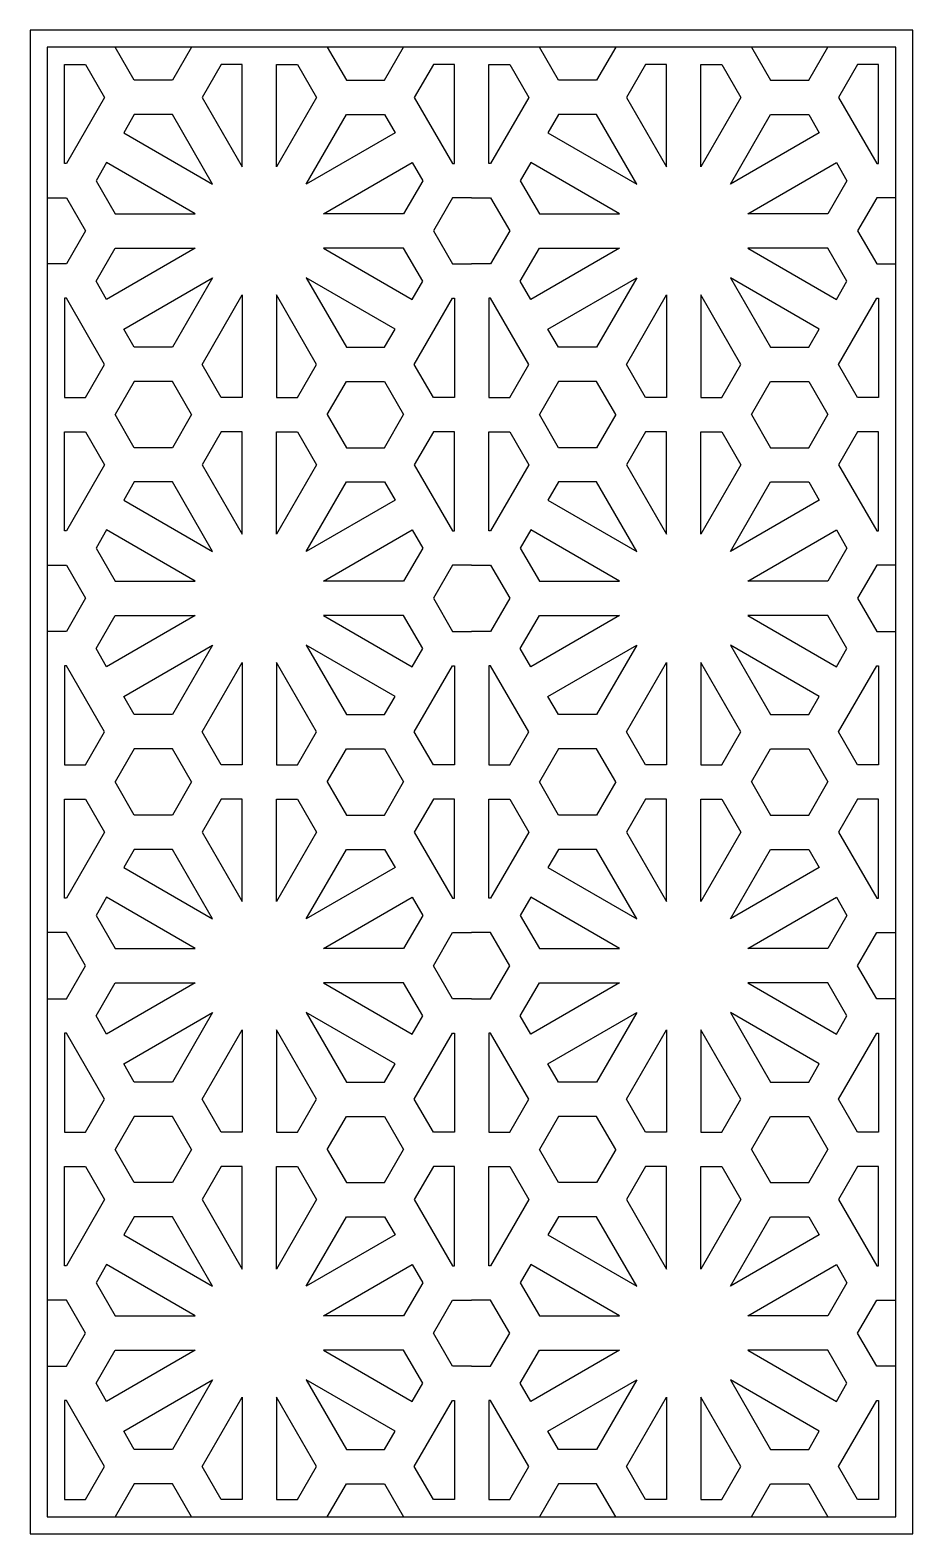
# Model space of a CAD drawing. Extents: x 121 to 378, y 116 to 554.
import ezdxf

# ---------------------------------------------------------------- set-up
doc = ezdxf.new("R2010")
doc.units = 0
doc.layers.add('LAYER_01', color=7, linetype='CONTINUOUS')

msp = doc.modelspace()

# ---------------------------------------------------------------- linework, layer by layer
at = {"layer": 'LAYER_01'}
for points in [[(120.75, 115.71), (377.95, 115.71), (377.95, 553.88), (120.75, 553.88)], [(125.75, 120.71), (372.95, 120.71), (372.95, 548.88), (125.75, 548.88)], [(131.31, 514.99), (130.75, 514.99), (130.75, 543.88), (136.87, 543.88), (142.43, 534.25)], [(170.87, 534.25), (182.55, 514.02), (182.55, 543.88), (176.42, 543.88)], [(204.23, 534.25), (192.55, 514.02), (192.55, 543.88), (198.67, 543.88)], [(243.79, 514.99), (244.35, 514.99), (244.35, 543.88), (238.23, 543.88), (232.67, 534.25)], [(254.91, 514.99), (254.35, 514.99), (254.35, 543.88), (260.47, 543.88), (266.03, 534.25)], [(294.47, 534.25), (306.15, 514.02), (306.15, 543.88), (300.03, 543.88)], [(327.83, 534.25), (316.15, 514.02), (316.15, 543.88), (322.27, 543.88)], [(367.39, 514.99), (367.95, 514.99), (367.95, 543.88), (361.83, 543.88), (356.27, 534.25)], [(162.21, 529.25), (151.09, 529.25), (148.03, 523.95), (173.89, 509.02)], [(212.89, 529.25), (224.01, 529.25), (227.07, 523.95), (201.21, 509.02)], [(285.81, 529.25), (274.69, 529.25), (271.63, 523.95), (297.49, 509.02)], [(336.49, 529.25), (347.61, 529.25), (350.67, 523.95), (324.81, 509.02)], [(145.52, 500.36), (168.89, 500.36), (143.03, 515.29), (139.97, 509.99)], [(229.57, 500.36), (206.21, 500.36), (232.07, 515.29), (235.13, 509.99)], [(269.13, 500.36), (292.49, 500.36), (266.63, 515.29), (263.57, 509.99)], [(353.17, 500.36), (329.81, 500.36), (355.67, 515.29), (358.73, 509.99)], [(145.52, 490.36), (168.89, 490.36), (143.03, 475.43), (139.97, 480.73)], [(229.57, 490.36), (206.21, 490.36), (232.07, 475.43), (235.13, 480.73)], [(269.13, 490.36), (292.49, 490.36), (266.63, 475.43), (263.57, 480.73)], [(353.17, 490.36), (329.81, 490.36), (355.67, 475.43), (358.73, 480.73)], [(162.21, 461.47), (151.09, 461.47), (148.03, 466.77), (173.89, 481.7)], [(212.89, 461.47), (224.01, 461.47), (227.07, 466.77), (201.21, 481.7)], [(285.81, 461.47), (274.69, 461.47), (271.63, 466.77), (297.49, 481.7)], [(336.49, 461.47), (347.61, 461.47), (350.67, 466.77), (324.81, 481.7)], [(131.31, 475.73), (130.75, 475.73), (130.75, 446.84), (136.87, 446.84), (142.43, 456.47)], [(170.87, 456.47), (182.55, 476.7), (182.55, 446.84), (176.42, 446.84)], [(204.23, 456.47), (192.55, 476.7), (192.55, 446.84), (198.67, 446.84)], [(243.79, 475.73), (244.35, 475.73), (244.35, 446.84), (238.23, 446.84), (232.67, 456.47)], [(254.91, 475.73), (254.35, 475.73), (254.35, 446.84), (260.47, 446.84), (266.03, 456.47)], [(294.47, 456.47), (306.15, 476.7), (306.15, 446.84), (300.03, 446.84)], [(327.83, 456.47), (316.15, 476.7), (316.15, 446.84), (322.27, 446.84)], [(367.39, 475.73), (367.95, 475.73), (367.95, 446.84), (361.83, 446.84), (356.27, 456.47)], [(131.31, 407.95), (130.75, 407.95), (130.75, 436.84), (136.87, 436.84), (142.43, 427.21)], [(170.87, 427.21), (182.55, 406.98), (182.55, 436.84), (176.42, 436.84)], [(204.23, 427.21), (192.55, 406.98), (192.55, 436.84), (198.67, 436.84)], [(243.79, 407.95), (244.35, 407.95), (244.35, 436.84), (238.23, 436.84), (232.67, 427.21)], [(254.91, 407.95), (254.35, 407.95), (254.35, 436.84), (260.47, 436.84), (266.03, 427.21)], [(294.47, 427.21), (306.15, 406.98), (306.15, 436.84), (300.03, 436.84)], [(327.83, 427.21), (316.15, 406.98), (316.15, 436.84), (322.27, 436.84)], [(367.39, 407.95), (367.95, 407.95), (367.95, 436.84), (361.83, 436.84), (356.27, 427.21)], [(162.21, 422.21), (151.09, 422.21), (148.03, 416.91), (173.89, 401.98)], [(212.89, 422.21), (224.01, 422.21), (227.07, 416.91), (201.21, 401.98)], [(285.81, 422.21), (274.69, 422.21), (271.63, 416.91), (297.49, 401.98)], [(336.49, 422.21), (347.61, 422.21), (350.67, 416.91), (324.81, 401.98)], [(145.52, 393.32), (168.89, 393.32), (143.03, 408.25), (139.97, 402.95)], [(229.57, 393.32), (206.21, 393.32), (232.07, 408.25), (235.13, 402.95)], [(269.13, 393.32), (292.49, 393.32), (266.63, 408.25), (263.57, 402.95)], [(353.17, 393.32), (329.81, 393.32), (355.67, 408.25), (358.73, 402.95)], [(145.52, 383.32), (168.89, 383.32), (143.03, 368.39), (139.97, 373.69)], [(229.57, 383.32), (206.21, 383.32), (232.07, 368.39), (235.13, 373.69)], [(269.13, 383.32), (292.49, 383.32), (266.63, 368.39), (263.57, 373.69)], [(353.17, 383.32), (329.81, 383.32), (355.67, 368.39), (358.73, 373.69)], [(162.21, 354.43), (151.09, 354.43), (148.03, 359.73), (173.89, 374.66)], [(212.89, 354.43), (224.01, 354.43), (227.07, 359.73), (201.21, 374.66)], [(285.81, 354.43), (274.69, 354.43), (271.63, 359.73), (297.49, 374.66)], [(336.49, 354.43), (347.61, 354.43), (350.67, 359.73), (324.81, 374.66)], [(131.31, 368.69), (130.75, 368.69), (130.75, 339.8), (136.87, 339.8), (142.43, 349.43)], [(170.87, 349.43), (182.55, 369.66), (182.55, 339.8), (176.42, 339.8)], [(204.23, 349.43), (192.55, 369.66), (192.55, 339.8), (198.67, 339.8)], [(243.79, 368.69), (244.35, 368.69), (244.35, 339.8), (238.23, 339.8), (232.67, 349.43)], [(254.91, 368.69), (254.35, 368.69), (254.35, 339.8), (260.47, 339.8), (266.03, 349.43)], [(294.47, 349.43), (306.15, 369.66), (306.15, 339.8), (300.03, 339.8)], [(327.83, 349.43), (316.15, 369.66), (316.15, 339.8), (322.27, 339.8)], [(367.39, 368.69), (367.95, 368.69), (367.95, 339.8), (361.83, 339.8), (356.27, 349.43)], [(131.31, 300.91), (130.75, 300.91), (130.75, 329.8), (136.87, 329.8), (142.43, 320.17)], [(170.87, 320.17), (182.55, 299.94), (182.55, 329.8), (176.42, 329.8)], [(204.23, 320.17), (192.55, 299.94), (192.55, 329.8), (198.67, 329.8)], [(243.79, 300.91), (244.35, 300.91), (244.35, 329.8), (238.23, 329.8), (232.67, 320.17)], [(254.91, 300.91), (254.35, 300.91), (254.35, 329.8), (260.47, 329.8), (266.03, 320.17)], [(294.47, 320.17), (306.15, 299.94), (306.15, 329.8), (300.03, 329.8)], [(327.83, 320.17), (316.15, 299.94), (316.15, 329.8), (322.27, 329.8)], [(367.39, 300.91), (367.95, 300.91), (367.95, 329.8), (361.83, 329.8), (356.27, 320.17)], [(162.21, 315.17), (151.09, 315.17), (148.03, 309.87), (173.89, 294.94)], [(212.89, 315.17), (224.01, 315.17), (227.07, 309.87), (201.21, 294.94)], [(285.81, 315.17), (274.69, 315.17), (271.63, 309.87), (297.49, 294.94)], [(336.49, 315.17), (347.61, 315.17), (350.67, 309.87), (324.81, 294.94)], [(145.52, 286.28), (168.89, 286.28), (143.03, 301.21), (139.97, 295.91)], [(229.57, 286.28), (206.21, 286.28), (232.07, 301.21), (235.13, 295.91)], [(269.13, 286.28), (292.49, 286.28), (266.63, 301.21), (263.57, 295.91)], [(353.17, 286.28), (329.81, 286.28), (355.67, 301.21), (358.73, 295.91)], [(145.52, 276.28), (168.89, 276.28), (143.03, 261.35), (139.97, 266.65)], [(229.57, 276.28), (206.21, 276.28), (232.07, 261.35), (235.13, 266.65)], [(269.13, 276.28), (292.49, 276.28), (266.63, 261.35), (263.57, 266.65)], [(353.17, 276.28), (329.81, 276.28), (355.67, 261.35), (358.73, 266.65)], [(162.21, 247.38), (151.09, 247.38), (148.03, 252.69), (173.89, 267.62)], [(212.89, 247.38), (224.01, 247.38), (227.07, 252.69), (201.21, 267.62)], [(285.81, 247.38), (274.69, 247.38), (271.63, 252.69), (297.49, 267.62)], [(336.49, 247.38), (347.61, 247.38), (350.67, 252.69), (324.81, 267.62)], [(131.31, 261.65), (130.75, 261.65), (130.75, 232.76), (136.87, 232.76), (142.43, 242.38)], [(170.87, 242.38), (182.55, 262.62), (182.55, 232.76), (176.42, 232.76)], [(204.23, 242.38), (192.55, 262.62), (192.55, 232.76), (198.67, 232.76)], [(243.79, 261.65), (244.35, 261.65), (244.35, 232.76), (238.23, 232.76), (232.67, 242.38)], [(254.91, 261.65), (254.35, 261.65), (254.35, 232.76), (260.47, 232.76), (266.03, 242.38)], [(294.47, 242.38), (306.15, 262.62), (306.15, 232.76), (300.03, 232.76)], [(327.83, 242.38), (316.15, 262.62), (316.15, 232.76), (322.27, 232.76)], [(367.39, 261.65), (367.95, 261.65), (367.95, 232.76), (361.83, 232.76), (356.27, 242.38)], [(131.31, 193.86), (130.75, 193.86), (130.75, 222.76), (136.87, 222.76), (142.43, 213.13)], [(170.87, 213.13), (182.55, 192.9), (182.55, 222.76), (176.42, 222.76)], [(204.23, 213.13), (192.55, 192.9), (192.55, 222.76), (198.67, 222.76)], [(243.79, 193.86), (244.35, 193.86), (244.35, 222.76), (238.23, 222.76), (232.67, 213.13)], [(254.91, 193.86), (254.35, 193.86), (254.35, 222.76), (260.47, 222.76), (266.03, 213.13)], [(294.47, 213.13), (306.15, 192.9), (306.15, 222.76), (300.03, 222.76)], [(327.83, 213.13), (316.15, 192.9), (316.15, 222.76), (322.27, 222.76)], [(367.39, 193.86), (367.95, 193.86), (367.95, 222.76), (361.83, 222.76), (356.27, 213.13)], [(162.21, 208.13), (151.09, 208.13), (148.03, 202.83), (173.89, 187.9)], [(212.89, 208.13), (224.01, 208.13), (227.07, 202.83), (201.21, 187.9)], [(285.81, 208.13), (274.69, 208.13), (271.63, 202.83), (297.49, 187.9)], [(336.49, 208.13), (347.61, 208.13), (350.67, 202.83), (324.81, 187.9)], [(145.52, 179.24), (168.89, 179.24), (143.03, 194.17), (139.97, 188.86)], [(229.57, 179.24), (206.21, 179.24), (232.07, 194.17), (235.13, 188.86)], [(269.13, 179.24), (292.49, 179.24), (266.63, 194.17), (263.57, 188.86)], [(353.17, 179.24), (329.81, 179.24), (355.67, 194.17), (358.73, 188.86)], [(145.52, 169.24), (168.89, 169.24), (143.03, 154.3), (139.97, 159.61)], [(229.57, 169.24), (206.21, 169.24), (232.07, 154.3), (235.13, 159.61)], [(269.13, 169.24), (292.49, 169.24), (266.63, 154.3), (263.57, 159.61)], [(353.17, 169.24), (329.81, 169.24), (355.67, 154.3), (358.73, 159.61)], [(162.21, 140.34), (151.09, 140.34), (148.03, 145.64), (173.89, 160.57)], [(212.89, 140.34), (224.01, 140.34), (227.07, 145.64), (201.21, 160.57)], [(285.81, 140.34), (274.69, 140.34), (271.63, 145.64), (297.49, 160.57)], [(336.49, 140.34), (347.61, 140.34), (350.67, 145.64), (324.81, 160.57)], [(131.31, 154.61), (130.75, 154.61), (130.75, 125.71), (136.87, 125.71), (142.43, 135.34)], [(170.87, 135.34), (182.55, 155.57), (182.55, 125.71), (176.42, 125.71)], [(204.23, 135.34), (192.55, 155.57), (192.55, 125.71), (198.67, 125.71)], [(243.79, 154.61), (244.35, 154.61), (244.35, 125.71), (238.23, 125.71), (232.67, 135.34)], [(254.91, 154.61), (254.35, 154.61), (254.35, 125.71), (260.47, 125.71), (266.03, 135.34)], [(294.47, 135.34), (306.15, 155.57), (306.15, 125.71), (300.03, 125.71)], [(327.83, 135.34), (316.15, 155.57), (316.15, 125.71), (322.27, 125.71)], [(367.39, 154.61), (367.95, 154.61), (367.95, 125.71), (361.83, 125.71), (356.27, 135.34)]]:
    msp.add_lwpolyline(points, close=True, dxfattribs=at)
for points in [[(167.76, 548.88), (162.21, 539.25), (151.09, 539.25), (145.53, 548.88)], [(207.33, 548.88), (212.89, 539.25), (224.01, 539.25), (229.57, 548.88)], [(291.37, 548.88), (285.81, 539.25), (274.69, 539.25), (269.13, 548.88)], [(330.93, 548.88), (336.49, 539.25), (347.61, 539.25), (353.17, 548.88)], [(125.75, 504.99), (131.31, 504.99), (136.86, 495.36), (131.31, 485.73), (125.75, 485.73)], [(249.35, 504.99), (243.79, 504.99), (238.23, 495.36), (243.79, 485.73), (249.35, 485.73)], [(249.35, 504.99), (254.91, 504.99), (260.47, 495.36), (254.91, 485.73), (249.35, 485.73)], [(372.95, 504.99), (367.39, 504.99), (361.83, 495.36), (367.39, 485.73), (372.95, 485.73)], [(167.76, 441.84), (162.21, 451.47), (151.09, 451.47), (145.53, 441.84)], [(207.33, 441.84), (212.89, 451.47), (224.01, 451.47), (229.57, 441.84)], [(291.37, 441.84), (285.81, 451.47), (274.69, 451.47), (269.13, 441.84)], [(330.93, 441.84), (336.49, 451.47), (347.61, 451.47), (353.17, 441.84)], [(167.76, 441.84), (162.21, 432.21), (151.09, 432.21), (145.53, 441.84)], [(207.33, 441.84), (212.89, 432.21), (224.01, 432.21), (229.57, 441.84)], [(291.37, 441.84), (285.81, 432.21), (274.69, 432.21), (269.13, 441.84)], [(330.93, 441.84), (336.49, 432.21), (347.61, 432.21), (353.17, 441.84)], [(125.75, 397.95), (131.31, 397.95), (136.86, 388.32), (131.31, 378.69), (125.75, 378.69)], [(249.35, 397.95), (243.79, 397.95), (238.23, 388.32), (243.79, 378.69), (249.35, 378.69)], [(249.35, 397.95), (254.91, 397.95), (260.47, 388.32), (254.91, 378.69), (249.35, 378.69)], [(372.95, 397.95), (367.39, 397.95), (361.83, 388.32), (367.39, 378.69), (372.95, 378.69)], [(167.76, 334.8), (162.21, 344.43), (151.09, 344.43), (145.53, 334.8)], [(207.33, 334.8), (212.89, 344.43), (224.01, 344.43), (229.57, 334.8)], [(291.37, 334.8), (285.81, 344.43), (274.69, 344.43), (269.13, 334.8)], [(330.93, 334.8), (336.49, 344.43), (347.61, 344.43), (353.17, 334.8)], [(167.76, 334.8), (162.21, 325.17), (151.09, 325.17), (145.53, 334.8)], [(207.33, 334.8), (212.89, 325.17), (224.01, 325.17), (229.57, 334.8)], [(291.37, 334.8), (285.81, 325.17), (274.69, 325.17), (269.13, 334.8)], [(330.93, 334.8), (336.49, 325.17), (347.61, 325.17), (353.17, 334.8)], [(125.75, 271.65), (131.31, 271.65), (136.86, 281.28), (131.31, 290.91), (125.75, 290.91)], [(249.35, 271.65), (243.79, 271.65), (238.23, 281.28), (243.79, 290.91), (249.35, 290.91)], [(249.35, 271.65), (254.91, 271.65), (260.47, 281.28), (254.91, 290.91), (249.35, 290.91)], [(372.95, 271.65), (367.39, 271.65), (361.83, 281.28), (367.39, 290.91), (372.95, 290.91)], [(167.76, 227.76), (162.21, 237.38), (151.09, 237.38), (145.53, 227.76)], [(207.33, 227.76), (212.89, 237.38), (224.01, 237.38), (229.57, 227.76)], [(291.37, 227.76), (285.81, 237.38), (274.69, 237.38), (269.13, 227.76)], [(330.93, 227.76), (336.49, 237.38), (347.61, 237.38), (353.17, 227.76)], [(167.76, 227.76), (162.21, 218.13), (151.09, 218.13), (145.53, 227.76)], [(207.33, 227.76), (212.89, 218.13), (224.01, 218.13), (229.57, 227.76)], [(291.37, 227.76), (285.81, 218.13), (274.69, 218.13), (269.13, 227.76)], [(330.93, 227.76), (336.49, 218.13), (347.61, 218.13), (353.17, 227.76)], [(125.75, 164.61), (131.31, 164.61), (136.86, 174.24), (131.31, 183.86), (125.75, 183.86)], [(249.35, 164.61), (243.79, 164.61), (238.23, 174.24), (243.79, 183.86), (249.35, 183.86)], [(249.35, 164.61), (254.91, 164.61), (260.47, 174.24), (254.91, 183.86), (249.35, 183.86)], [(372.95, 164.61), (367.39, 164.61), (361.83, 174.24), (367.39, 183.86), (372.95, 183.86)], [(167.76, 120.71), (162.21, 130.34), (151.09, 130.34), (145.53, 120.71)], [(207.33, 120.71), (212.89, 130.34), (224.01, 130.34), (229.57, 120.71)], [(291.37, 120.71), (285.81, 130.34), (274.69, 130.34), (269.13, 120.71)], [(330.93, 120.71), (336.49, 130.34), (347.61, 130.34), (353.17, 120.71)]]:
    msp.add_lwpolyline(points, dxfattribs=at)

doc.saveas('drawing.dxf')
